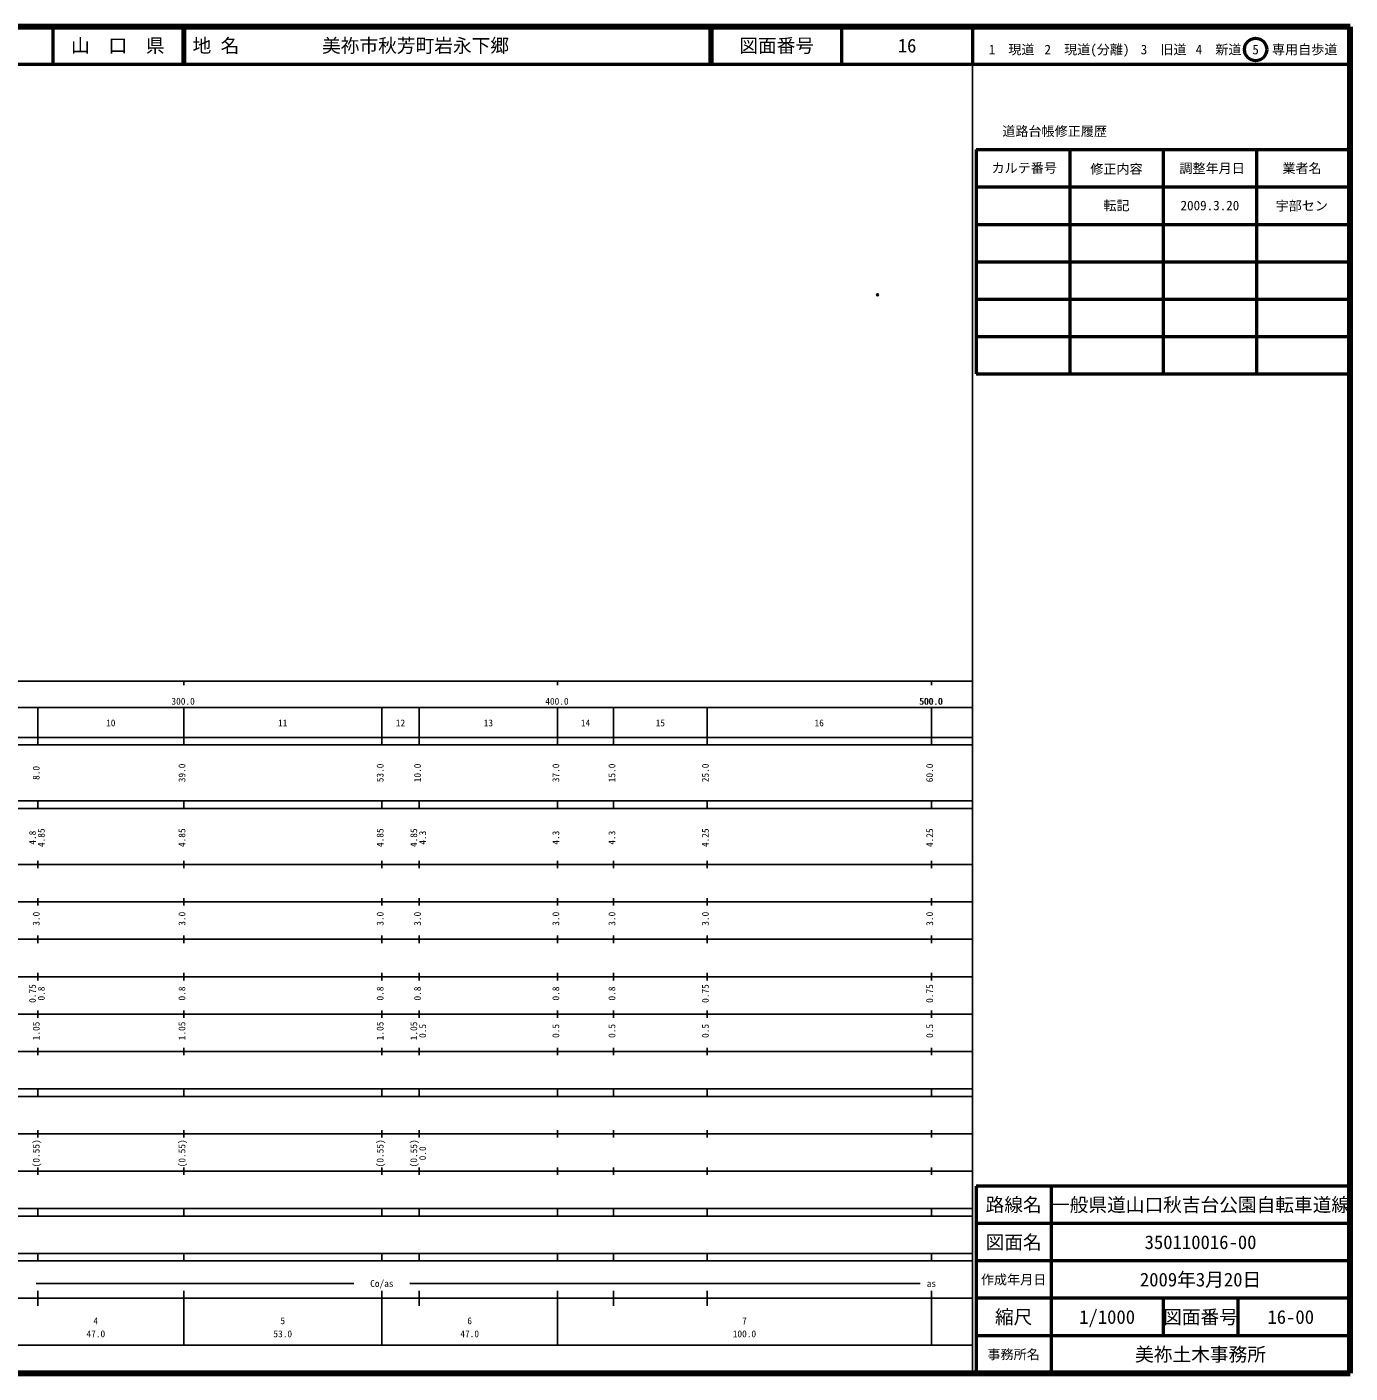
# Model space of a CAD drawing. Units: millimetres on the paper. Extents: x 40 to 680, y 20 to 380.
# Drawn here: x 326.1 to 680, y 20 to 380 of the extents above; entities that cross this region are included whole.
import ezdxf
from ezdxf.enums import TextEntityAlignment as Align

# ---------------------------------------------------------------- set-up
doc = ezdxf.new("R2010")
doc.units = ezdxf.units.MM
doc.header["$PDMODE"] = 32
doc.header["$PDSIZE"] = 0.5
doc.layers.add('M-OTRS', color=6, linetype='Continuous')
doc.layers.add('M-TTL-TXT', color=7, linetype='Continuous')
for name, color, linetype, lineweight in [('M-TTL', 2, 'Continuous', 140), ('M-TTL-BAND', 7, 'Continuous', 25), ('M-TTL-FRAM', 2, 'Continuous', 50), ('M-TTL-LINE', 7, 'Continuous', 50)]:
    doc.layers.add(name, color=color, linetype=linetype, lineweight=lineweight)
doc.styles.add('ＭＳ ゴシック', font='')
doc.styles.get('ＭＳ ゴシック').set_extended_font_data('MS Gothic')

msp = doc.modelspace()

# ---------------------------------------------------------------- linework, layer by layer
at = {"layer": 'M-OTRS'}
msp.add_point((553.607, 308.36), dxfattribs=at)
at = {"layer": 'M-TTL'}
for p, q in [((680, 380), (40, 380)), ((680, 20), (680, 380)), ((40, 20), (680, 20))]:
    msp.add_line(p, q, dxfattribs=at)
at = {"layer": 'M-TTL-BAND'}
for p, q in [((579, 20), (579, 370)), ((40, 205), (579, 205)), ((368, 205), (368, 204)), ((468, 205), (468, 204)), ((568, 205), (568, 204)), ((68, 198), (579, 198)), ((329, 188), (329, 198)), ((368, 188), (368, 198)), ((421, 188), (421, 198)), ((431, 188), (431, 198)), ((468, 188), (468, 198)), ((483, 188), (483, 198)), ((508, 188), (508, 198)), ((568, 188), (568, 198)), ((40, 190), (579, 190)), ((40, 188), (579, 188)), ((40, 173), (579, 173)), ((329, 171), (329, 173)), ((368, 171), (368, 173)), ((421, 171), (421, 173)), ((431, 171), (431, 173)), ((468, 171), (468, 173)), ((483, 171), (483, 173)), ((508, 171), (508, 173)), ((568, 171), (568, 173)), ((40, 171), (579, 171)), ((40, 156), (579, 156)), ((329, 155), (329, 157)), ((368, 155), (368, 157)), ((421, 155), (421, 157)), ((431, 155), (431, 157)), ((468, 155), (468, 157)), ((483, 155), (483, 157)), ((508, 155), (508, 157)), ((568, 155), (568, 157)), ((46, 146), (579, 146)), ((329, 145), (329, 147)), ((368, 145), (368, 147)), ((421, 145), (421, 147)), ((431, 145), (431, 147)), ((468, 145), (468, 147)), ((483, 145), (483, 147)), ((508, 145), (508, 147)), ((568, 145), (568, 147)), ((329, 135), (329, 137)), ((368, 135), (368, 137)), ((421, 135), (421, 137)), ((431, 135), (431, 137)), ((468, 135), (468, 137)), ((483, 135), (483, 137)), ((508, 135), (508, 137)), ((568, 135), (568, 137)), ((52, 136), (579, 136)), ((46, 126), (579, 126)), ((329, 125), (329, 127)), ((368, 125), (368, 127)), ((421, 125), (421, 127)), ((431, 125), (431, 127)), ((468, 125), (468, 127)), ((483, 125), (483, 127)), ((508, 125), (508, 127)), ((568, 125), (568, 127)), ((52, 116), (579, 116)), ((329, 115), (329, 117)), ((368, 115), (368, 117)), ((421, 115), (421, 117)), ((431, 115), (431, 117)), ((468, 115), (468, 117)), ((483, 115), (483, 117)), ((508, 115), (508, 117)), ((568, 115), (568, 117)), ((46, 106), (579, 106)), ((329, 105), (329, 107)), ((368, 105), (368, 107)), ((421, 105), (421, 107)), ((431, 105), (431, 107)), ((468, 105), (468, 107)), ((483, 105), (483, 107)), ((508, 105), (508, 107)), ((568, 105), (568, 107)), ((40, 96), (579, 96)), ((40, 94), (579, 94)), ((329, 94), (329, 96)), ((368, 94), (368, 96)), ((421, 94), (421, 96)), ((431, 94), (431, 96)), ((468, 94), (468, 96)), ((483, 94), (483, 96)), ((508, 94), (508, 96)), ((568, 94), (568, 96)), ((49, 84), (579, 84)), ((329, 83), (329, 85)), ((368, 83), (368, 85)), ((421, 83), (421, 85)), ((431, 83), (431, 85)), ((468, 83), (468, 85)), ((483, 83), (483, 85)), ((508, 83), (508, 85)), ((568, 83), (568, 85)), ((40, 74), (579, 74)), ((329, 73), (329, 75)), ((368, 73), (368, 75)), ((421, 73), (421, 75)), ((431, 73), (431, 75)), ((468, 73), (468, 75)), ((483, 73), (483, 75)), ((508, 73), (508, 75)), ((568, 73), (568, 75)), ((40, 64), (579, 64)), ((40, 62), (579, 62)), ((329, 62), (329, 64)), ((368, 62), (368, 64)), ((421, 62), (421, 64)), ((431, 62), (431, 64)), ((468, 62), (468, 64)), ((483, 62), (483, 64)), ((508, 62), (508, 64)), ((568, 62), (568, 64)), ((40, 52), (579, 52)), ((329, 50), (329, 52)), ((368, 50), (368, 52)), ((421, 50), (421, 52)), ((431, 50), (431, 52)), ((468, 50), (468, 52)), ((483, 50), (483, 52)), ((508, 50), (508, 52)), ((568, 50), (568, 52)), ((40, 50), (579, 50)), ((328.5, 44), (413.5, 44)), ((428.5, 44), (565, 44)), ((40, 40), (579, 40)), ((329, 38), (329, 42)), ((368, 27.5), (368, 42)), ((421, 27.5), (421, 42)), ((431, 38), (431, 42)), ((468, 27.5), (468, 42)), ((483, 38), (483, 42)), ((508, 38), (508, 42)), ((568, 27.5), (568, 42)), ((68, 27.5), (579, 27.5))]:
    msp.add_line(p, q, dxfattribs=at)
at = {"layer": 'M-TTL-FRAM'}
for p, q in [((580, 347.197), (580, 287.197)), ((580, 347.197), (680, 347.197)), ((580, 287.197), (680, 287.197)), ((680, 70), (580, 70)), ((580, 70), (580, 20))]:
    msp.add_line(p, q, dxfattribs=at)
at = {"layer": 'M-TTL-LINE'}
for p, q in [((333, 380), (333, 370)), ((367.75, 380), (367.75, 370)), ((368.25, 380), (368.25, 370)), ((508.747, 380), (508.747, 370)), ((509.247, 380), (509.247, 370)), ((543.997, 380), (543.997, 370)), ((579, 380), (579, 370)), ((40, 370), (680, 370)), ((605, 347.197), (605, 287.197)), ((630, 347.197), (630, 287.197)), ((655, 347.197), (655, 287.197)), ((580, 337.197), (680, 337.197)), ((580, 327.197), (680, 327.197)), ((580, 317.197), (680, 317.197)), ((580, 307.197), (680, 307.197)), ((580, 297.197), (680, 297.197)), ((600, 70), (600, 20)), ((680, 60), (580, 60)), ((680, 50), (580, 50)), ((680, 40), (580, 40)), ((630, 40), (630, 30)), ((650, 40), (650, 30)), ((680, 30), (580, 30))]:
    msp.add_line(p, q, dxfattribs=at)
msp.add_circle((654.744, 373.958), 3, dxfattribs=at)

# ---------------------------------------------------------------- texts
at = {"layer": 'M-TTL-BAND', "style": 'ＭＳ ゴシック'}
for s, p in [('300.0', (367.844, 198.195)), ('400.0', (467.844, 198.195)), ('500.0', (567.844, 198.195)), ('500.0', (568, 198.195)), ('10', (348.5, 192.405)), ('11', (394.5, 192.405)), ('12', (426, 192.405)), ('13', (449.5, 192.405)), ('14', (475.5, 192.405)), ('15', (495.5, 192.405)), ('16', (538, 192.405)), ('Co/as', (421, 42.5)), ('as', (568, 42.5)), ('4', (344.5, 32.523)), ('5', (394.5, 32.523)), ('6', (444.5, 32.523)), ('7', (518, 32.523)), ('47.0', (344.5, 29.033)), ('53.0', (394.5, 29.033)), ('47.0', (444.5, 29.033)), ('100.0', (518, 29.033))]:
    msp.add_text(s, height=1.833, dxfattribs=at).set_placement(p, align=Align.BOTTOM_CENTER)
for s, p in [('8.0', (330, 180.5)), ('39.0', (369, 180.5)), ('53.0', (422, 180.5)), ('10.0', (432, 180.5)), ('37.0', (469, 180.5)), ('15.0', (484, 180.5)), ('25.0', (509, 180.5)), ('60.0', (569, 180.5)), ('4.8', (329, 163.174)), ('4.85', (331.37, 163.174)), ('4.85', (369, 163.174)), ('4.85', (422, 163.174)), ('4.85', (431, 163.174)), ('4.3', (433.37, 163.174)), ('4.3', (469, 163.174)), ('4.3', (484, 163.174)), ('4.25', (509, 163.174)), ('4.25', (569, 163.174)), ('3.0', (330, 141.5)), ('3.0', (369, 141.5)), ('3.0', (422, 141.5)), ('3.0', (432, 141.5)), ('3.0', (469, 141.5)), ('3.0', (484, 141.5)), ('3.0', (509, 141.5)), ('3.0', (569, 141.5)), ('0.75', (329, 121.5)), ('0.8', (331.37, 121.5)), ('0.8', (369, 121.5)), ('0.8', (422, 121.5)), ('0.8', (432, 121.5)), ('0.8', (469, 121.5)), ('0.8', (484, 121.5)), ('0.75', (509, 121.5)), ('0.75', (569, 121.5)), ('1.05', (330, 111.5)), ('1.05', (369, 111.5)), ('1.05', (422, 111.5)), ('1.05', (431, 111.5)), ('0.5', (433.37, 111.5)), ('0.5', (469, 111.5)), ('0.5', (484, 111.5)), ('0.5', (509, 111.5)), ('0.5', (569, 111.5)), ('(0.55)', (330, 78.764)), ('(0.55)', (369, 78.764)), ('(0.55)', (422, 78.764)), ('(0.55)', (431, 78.764)), ('0.0', (433.37, 78.764))]:
    msp.add_text(s, height=1.833, rotation=90, dxfattribs=at).set_placement(p, align=Align.BOTTOM_CENTER)
at = {"layer": 'M-TTL-TXT', "style": 'ＭＳ ゴシック'}
for s, height, p in [('山\u3000口\u3000県', 3.666, (350.375, 375)), ('図面番号', 3.666, (526.622, 375)), ('16', 3.666, (561.497, 375)), ('1\u3000現道', 2.566, (589.448, 373.958)), ('2\u3000現道(分離)', 2.566, (609.619, 373.958)), ('3\u3000旧道', 2.566, (630.121, 373.958)), ('4\u3000新道', 2.566, (644.824, 373.958)), ('5\u3000専用自歩道', 2.566, (665.228, 373.958)), ('道路台帳修正履歴', 2.566, (600.968, 352.113)), ('カルテ番号', 2.566, (592.839, 342.277)), ('修正内容', 2.566, (617.509, 342.023)), ('調整年月日', 2.566, (643.089, 342.197)), ('業者名', 2.566, (667.134, 342.197)), ('転記', 2.566, (617.5, 332.245)), ('2009.3.20', 2.566, (642.5, 332.245)), ('宇部セン', 2.566, (667.077, 332.189)), ('路線名', 3.666, (590, 65)), ('路線名', 3.666, (590, 65)), ('一般県道山口秋吉台公園自転車道線', 3.666, (640, 65)), ('図面名', 3.666, (590, 55)), ('図面名', 3.666, (590, 55)), ('350110016-00', 3.666, (640, 55)), ('2009年3月20日', 3.666, (640, 45)), ('作成年月日', 2.566, (590, 45)), ('作成年月日', 2.566, (590, 45)), ('縮尺', 3.666, (590, 35)), ('縮尺', 3.666, (590, 35)), ('1/1000', 3.666, (615, 35)), ('図面番号', 3.666, (640, 35)), ('図面番号', 3.666, (640, 35)), ('16-00', 3.666, (664.125, 35)), ('事務所名', 2.566, (590, 25)), ('事務所名', 2.566, (590, 25)), ('美祢土木事務所', 3.666, (640, 25))]:
    msp.add_text(s, height=height, dxfattribs=at).set_placement(p, align=Align.MIDDLE_CENTER)
for s, p in [('地 名', (370.38, 375)), ('美祢市秋芳町岩永下郷', (405.024, 375))]:
    msp.add_text(s, height=3.666, dxfattribs=at).set_placement(p, align=Align.MIDDLE_LEFT)

doc.saveas('drawing.dxf')
